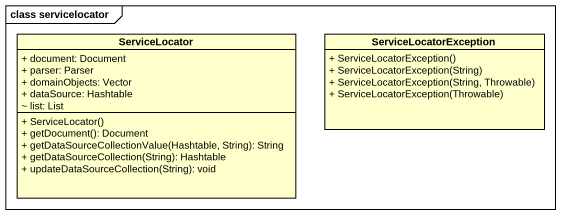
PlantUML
@startuml
mainframe class servicelocator
hide circle
hide empty members
skinparam classAttributeIconSize 0
class ServiceLocator {
  + document: Document
  + parser: Parser
  + domainObjects: Vector
  + dataSource: Hashtable
  ~ list: List
  + ServiceLocator()
  + getDocument(): Document
  + getDataSourceCollectionValue(Hashtable, String): String
  + getDataSourceCollection(String): Hashtable
  + updateDataSourceCollection(String): void
}
class ServiceLocatorException {
  + ServiceLocatorException()
  + ServiceLocatorException(String)
  + ServiceLocatorException(String, Throwable)
  + ServiceLocatorException(Throwable)
}
@enduml
